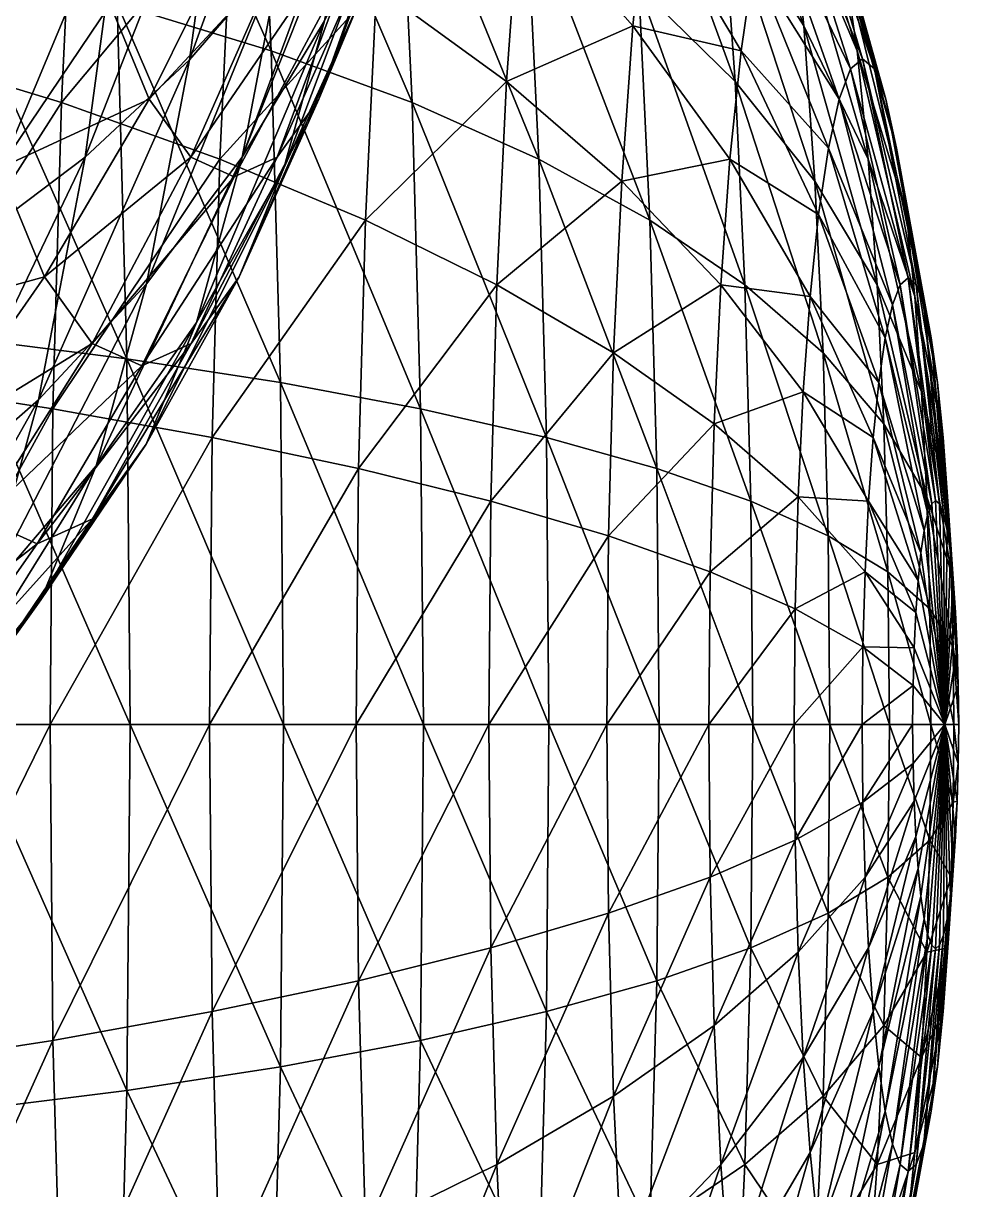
# Model space of a CAD drawing. Header units: metres. Extents: x -1.83 to 1.83, y -2.28 to 6.34.
# Drawn here: x 0.7489 to 0.967, y 0.6839 to 0.956 of the extents above; entities that cross this region are included whole.
import ezdxf

# ---------------------------------------------------------------- set-up
doc = ezdxf.new("R2010")
doc.units = ezdxf.units.M

msp = doc.modelspace()

# ---------------------------------------------------------------- linework, layer by layer
at = {"layer": 'Sphere 5'}
for points in [[(0.8165, 1.0274, 0.43911), (0.78768, 0.94752, 0.41845), (0.80907, 0.97233, 0.44797)], [(0.8165, 1.0274, 0.43911), (0.79586, 1.0081, 0.4087), (0.78768, 0.94752, 0.41845)], [(0.79586, 1.0081, 0.4087), (0.76334, 0.92479, 0.38742), (0.78768, 0.94752, 0.41845)], [(0.79586, 1.0081, 0.4087), (0.7722, 0.99042, 0.37686), (0.76334, 0.92479, 0.38742)], [(0.82734, 0.99902, 0.47576), (0.7999, 0.92479, 0.4589), (0.81916, 0.9566, 0.48551)], [(0.82734, 0.99902, 0.47576), (0.80907, 0.97233, 0.44797), (0.7999, 0.92479, 0.4589)], [(0.84101, 1.00063, 0.54083), (0.81783, 0.93832, 0.53085), (0.83329, 0.98195, 0.55003)], [(0.84101, 1.00063, 0.54083), (0.82697, 0.96042, 0.51996), (0.81783, 0.93832, 0.53085)], [(0.7722, 0.99042, 0.37686), (0.73623, 0.90431, 0.35511), (0.76334, 0.92479, 0.38742)], [(0.7722, 0.99042, 0.37686), (0.74571, 0.97449, 0.34382), (0.73623, 0.90431, 0.35511)], [(0.83523, 0.99042, 0.51011), (0.80969, 0.92219, 0.49681), (0.82697, 0.96042, 0.51996)], [(0.83523, 0.99042, 0.51011), (0.81916, 0.9566, 0.48551), (0.80969, 0.92219, 0.49681)], [(0.79984, 0.98195, 0.5899), (0.77826, 0.93832, 0.57801), (0.76912, 0.96042, 0.5889)], [(0.80807, 0.97051, 0.58008), (0.77826, 0.93832, 0.57801), (0.79984, 0.98195, 0.5899)], [(0.83329, 0.98195, 0.55003), (0.80809, 0.92479, 0.54246), (0.82505, 0.97051, 0.55985)], [(0.83329, 0.98195, 0.55003), (0.81783, 0.93832, 0.53085), (0.80809, 0.92479, 0.54246)], [(0.80907, 0.97233, 0.44797), (0.77759, 0.89523, 0.43047), (0.7999, 0.92479, 0.4589)], [(0.80907, 0.97233, 0.44797), (0.78768, 0.94752, 0.41845), (0.77759, 0.89523, 0.43047)], [(0.80807, 0.97051, 0.58008), (0.788, 0.92479, 0.5664), (0.77826, 0.93832, 0.57801)], [(0.81656, 0.96666, 0.56996), (0.788, 0.92479, 0.5664), (0.80807, 0.97051, 0.58008)], [(0.82505, 0.97051, 0.55985), (0.79805, 0.92023, 0.55443), (0.81656, 0.96666, 0.56996)], [(0.82505, 0.97051, 0.55985), (0.80809, 0.92479, 0.54246), (0.79805, 0.92023, 0.55443)], [(0.81656, 0.96666, 0.56996), (0.79805, 0.92023, 0.55443), (0.788, 0.92479, 0.5664)], [(0.76912, 0.96042, 0.5889), (0.74332, 0.92219, 0.5759), (0.73385, 0.9566, 0.58719)], [(0.77826, 0.93832, 0.57801), (0.74332, 0.92219, 0.5759), (0.76912, 0.96042, 0.5889)], [(0.82697, 0.96042, 0.51996), (0.7992, 0.89684, 0.5093), (0.81783, 0.93832, 0.53085)], [(0.82697, 0.96042, 0.51996), (0.80969, 0.92219, 0.49681), (0.7992, 0.89684, 0.5093)], [(0.81916, 0.9566, 0.48551), (0.78928, 0.88623, 0.47155), (0.80969, 0.92219, 0.49681)], [(0.81916, 0.9566, 0.48551), (0.7999, 0.92479, 0.4589), (0.78928, 0.88623, 0.47155)], [(0.78768, 0.94752, 0.41845), (0.75241, 0.86814, 0.40044), (0.77759, 0.89523, 0.43047)], [(0.78768, 0.94752, 0.41845), (0.76334, 0.92479, 0.38742), (0.75241, 0.86814, 0.40044)], [(0.77826, 0.93832, 0.57801), (0.75381, 0.89684, 0.5634), (0.74332, 0.92219, 0.5759)], [(0.788, 0.92479, 0.5664), (0.75381, 0.89684, 0.5634), (0.77826, 0.93832, 0.57801)], [(0.81783, 0.93832, 0.53085), (0.78803, 0.88131, 0.52262), (0.80809, 0.92479, 0.54246)], [(0.81783, 0.93832, 0.53085), (0.7992, 0.89684, 0.5093), (0.78803, 0.88131, 0.52262)], [(0.76334, 0.92479, 0.38742), (0.72455, 0.84373, 0.36904), (0.75241, 0.86814, 0.40044)], [(0.76334, 0.92479, 0.38742), (0.73623, 0.90431, 0.35511), (0.72455, 0.84373, 0.36904)], [(0.788, 0.92479, 0.5664), (0.76498, 0.88131, 0.55008), (0.75381, 0.89684, 0.5634)], [(0.79805, 0.92023, 0.55443), (0.76498, 0.88131, 0.55008), (0.788, 0.92479, 0.5664)], [(0.7999, 0.92479, 0.4589), (0.76591, 0.85281, 0.44439), (0.78928, 0.88623, 0.47155)], [(0.7999, 0.92479, 0.4589), (0.77759, 0.89523, 0.43047), (0.76591, 0.85281, 0.44439)], [(0.80809, 0.92479, 0.54246), (0.7765, 0.87609, 0.53635), (0.79805, 0.92023, 0.55443)], [(0.80809, 0.92479, 0.54246), (0.78803, 0.88131, 0.52262), (0.7765, 0.87609, 0.53635)], [(0.75381, 0.89684, 0.5634), (0.71491, 0.88623, 0.56019), (0.74332, 0.92219, 0.5759)], [(0.79805, 0.92023, 0.55443), (0.7765, 0.87609, 0.53635), (0.76498, 0.88131, 0.55008)], [(0.80969, 0.92219, 0.49681), (0.77753, 0.85782, 0.48555), (0.7992, 0.89684, 0.5093)], [(0.80969, 0.92219, 0.49681), (0.78928, 0.88623, 0.47155), (0.77753, 0.85782, 0.48555)], [(0.75381, 0.89684, 0.5634), (0.72666, 0.85782, 0.54618), (0.71491, 0.88623, 0.56019)], [(0.76498, 0.88131, 0.55008), (0.72666, 0.85782, 0.54618), (0.75381, 0.89684, 0.5634)], [(0.77759, 0.89523, 0.43047), (0.73976, 0.82218, 0.41552), (0.76591, 0.85281, 0.44439)], [(0.77759, 0.89523, 0.43047), (0.75241, 0.86814, 0.40044), (0.73976, 0.82218, 0.41552)], [(0.7992, 0.89684, 0.5093), (0.76501, 0.84042, 0.50048), (0.78803, 0.88131, 0.52262)], [(0.7992, 0.89684, 0.5093), (0.77753, 0.85782, 0.48555), (0.76501, 0.84042, 0.50048)], [(0.78928, 0.88623, 0.47155), (0.75299, 0.82155, 0.45979), (0.77753, 0.85782, 0.48555)], [(0.78928, 0.88623, 0.47155), (0.76591, 0.85281, 0.44439), (0.75299, 0.82155, 0.45979)], [(0.76498, 0.88131, 0.55008), (0.73918, 0.84042, 0.53126), (0.72666, 0.85782, 0.54618)], [(0.7765, 0.87609, 0.53635), (0.73918, 0.84042, 0.53126), (0.76498, 0.88131, 0.55008)], [(0.78803, 0.88131, 0.52262), (0.75209, 0.83456, 0.51587), (0.7765, 0.87609, 0.53635)], [(0.78803, 0.88131, 0.52262), (0.76501, 0.84042, 0.50048), (0.75209, 0.83456, 0.51587)], [(0.7765, 0.87609, 0.53635), (0.75209, 0.83456, 0.51587), (0.73918, 0.84042, 0.53126)], [(0.75241, 0.86814, 0.40044), (0.71102, 0.79459, 0.38516), (0.73976, 0.82218, 0.41552)], [(0.75241, 0.86814, 0.40044), (0.72455, 0.84373, 0.36904), (0.71102, 0.79459, 0.38516)], [(0.77753, 0.85782, 0.48555), (0.73921, 0.80241, 0.47621), (0.76501, 0.84042, 0.50048)], [(0.77753, 0.85782, 0.48555), (0.75299, 0.82155, 0.45979), (0.73921, 0.80241, 0.47621)], [(0.76591, 0.85281, 0.44439), (0.72576, 0.78832, 0.4322), (0.75299, 0.82155, 0.45979)], [(0.76591, 0.85281, 0.44439), (0.73976, 0.82218, 0.41552), (0.72576, 0.78832, 0.4322)], [(0.75209, 0.83456, 0.51587), (0.7108, 0.80241, 0.51007), (0.73918, 0.84042, 0.53126)], [(0.76501, 0.84042, 0.50048), (0.725, 0.79597, 0.49314), (0.75209, 0.83456, 0.51587)], [(0.76501, 0.84042, 0.50048), (0.73921, 0.80241, 0.47621), (0.725, 0.79597, 0.49314)], [(0.75209, 0.83456, 0.51587), (0.725, 0.79597, 0.49314), (0.7108, 0.80241, 0.51007)], [(0.75299, 0.82155, 0.45979), (0.71083, 0.76759, 0.44999), (0.73921, 0.80241, 0.47621)], [(0.75299, 0.82155, 0.45979), (0.72576, 0.78832, 0.4322), (0.71083, 0.76759, 0.44999)]]:
    msp.add_3dface(points, dxfattribs=at)
at = {"layer": 'Sphere 6'}
for points in [[(0.80673, 0.94963, 0.19028), (0.76706, 1.03817, 0.20271), (0.80326, 1.02224, 0.18073)], [(0.80673, 0.94963, 0.19028), (0.77078, 0.96053, 0.21292), (0.76706, 1.03817, 0.20271)], [(0.76098, 1.00456, -0.04826), (0.72157, 1.02224, -0.04369), (0.7181, 0.94963, -0.05324)], [(0.83958, 0.93753, 0.16771), (0.80326, 1.02224, 0.18073), (0.83638, 1.00456, 0.1589)], [(0.83958, 0.93753, 0.16771), (0.80673, 0.94963, 0.19028), (0.80326, 1.02224, 0.18073)], [(0.93092, 0.95542, 0.0692), (0.90806, 1.02224, 0.07707), (0.92771, 0.98667, 0.06039)], [(0.93092, 0.95542, 0.0692), (0.91186, 0.98526, 0.08749), (0.90806, 1.02224, 0.07707)], [(0.91494, 0.94243, 0.09595), (0.8889, 1.01364, 0.10665), (0.91186, 0.98526, 0.08749)], [(0.91494, 0.94243, 0.09595), (0.89243, 0.9645, 0.11635), (0.8889, 1.01364, 0.10665)], [(0.94335, 0.94963, 0.04478), (0.924, 1.01203, 0.05018), (0.94034, 0.97015, 0.03652)], [(0.94335, 0.94963, 0.04478), (0.92771, 0.98667, 0.06039), (0.924, 1.01203, 0.05018)], [(0.76098, 1.00456, -0.04826), (0.7181, 0.94963, -0.05324), (0.75777, 0.93753, -0.05707)], [(0.79764, 0.98526, -0.05093), (0.76098, 1.00456, -0.04826), (0.75777, 0.93753, -0.05707)], [(0.86909, 0.92433, 0.14539), (0.83638, 1.00456, 0.1589), (0.86618, 0.98526, 0.13738)], [(0.86909, 0.92433, 0.14539), (0.83958, 0.93753, 0.16771), (0.83638, 1.00456, 0.1589)], [(0.9446, 0.94772, 0.00221), (0.92981, 0.99764, 0.00759), (0.92616, 0.99452, -0.00246)], [(0.94737, 0.94536, 0.00981), (0.92981, 0.99764, 0.00759), (0.9446, 0.94772, 0.00221)], [(0.94737, 0.94536, 0.00981), (0.93347, 0.99452, 0.01764), (0.92981, 0.99764, 0.00759)], [(0.94184, 0.94536, -0.00539), (0.92616, 0.99452, -0.00246), (0.92261, 0.98526, -0.0122)], [(0.9446, 0.94772, 0.00221), (0.92616, 0.99452, -0.00246), (0.94184, 0.94536, -0.00539)], [(0.95005, 0.93835, 0.01718), (0.93347, 0.99452, 0.01764), (0.94737, 0.94536, 0.00981)], [(0.95005, 0.93835, 0.01718), (0.93701, 0.98526, 0.02738), (0.93347, 0.99452, 0.01764)], [(0.79764, 0.98526, -0.05093), (0.75777, 0.93753, -0.05707), (0.79472, 0.92433, -0.05894)], [(0.83127, 0.9645, -0.05169), (0.79764, 0.98526, -0.05093), (0.79472, 0.92433, -0.05894)], [(0.8647, 0.98526, -0.04208), (0.83127, 0.9645, -0.05169), (0.86162, 0.94243, -0.05053)], [(0.89106, 0.95542, -0.04032), (0.8647, 0.98526, -0.04208), (0.86162, 0.94243, -0.05053)], [(0.89427, 0.98667, -0.03151), (0.8647, 0.98526, -0.04208), (0.89106, 0.95542, -0.04032)], [(0.89503, 0.91013, 0.12349), (0.86618, 0.98526, 0.13738), (0.89243, 0.9645, 0.11635)], [(0.89503, 0.91013, 0.12349), (0.86909, 0.92433, 0.14539), (0.86618, 0.98526, 0.13738)], [(0.91628, 0.94963, -0.0296), (0.89427, 0.98667, -0.03151), (0.89106, 0.95542, -0.04032)], [(0.91929, 0.97015, -0.02134), (0.89427, 0.98667, -0.03151), (0.91628, 0.94963, -0.0296)], [(0.93352, 0.91921, 0.07635), (0.91186, 0.98526, 0.08749), (0.93092, 0.95542, 0.0692)], [(0.93352, 0.91921, 0.07635), (0.91494, 0.94243, 0.09595), (0.91186, 0.98526, 0.08749)], [(0.93915, 0.93835, -0.01277), (0.92261, 0.98526, -0.0122), (0.91929, 0.97015, -0.02134)], [(0.94184, 0.94536, -0.00539), (0.92261, 0.98526, -0.0122), (0.93915, 0.93835, -0.01277)], [(0.94594, 0.92433, 0.05191), (0.92771, 0.98667, 0.06039), (0.94335, 0.94963, 0.04478)], [(0.94594, 0.92433, 0.05191), (0.93092, 0.95542, 0.0692), (0.92771, 0.98667, 0.06039)], [(0.95257, 0.92691, 0.0241), (0.93701, 0.98526, 0.02738), (0.95005, 0.93835, 0.01718)], [(0.95257, 0.92691, 0.0241), (0.94034, 0.97015, 0.03652), (0.93701, 0.98526, 0.02738)], [(0.77305, 0.87777, 0.21917), (0.73201, 0.97015, 0.23547), (0.77078, 0.96053, 0.21292)], [(0.77305, 0.87777, 0.21917), (0.73441, 0.88266, 0.24208), (0.73201, 0.97015, 0.23547)], [(0.93664, 0.92691, -0.01968), (0.91929, 0.97015, -0.02134), (0.91628, 0.94963, -0.0296)], [(0.93915, 0.93835, -0.01277), (0.91929, 0.97015, -0.02134), (0.93664, 0.92691, -0.01968)], [(0.95485, 0.91139, 0.03035), (0.94034, 0.97015, 0.03652), (0.95257, 0.92691, 0.0241)], [(0.95485, 0.91139, 0.03035), (0.94335, 0.94963, 0.04478), (0.94034, 0.97015, 0.03652)], [(0.83127, 0.9645, -0.05169), (0.79472, 0.92433, -0.05894), (0.82867, 0.91013, -0.05884)], [(0.86162, 0.94243, -0.05053), (0.83127, 0.9645, -0.05169), (0.82867, 0.91013, -0.05884)], [(0.9172, 0.89503, 0.10218), (0.89243, 0.9645, 0.11635), (0.91494, 0.94243, 0.09595)], [(0.9172, 0.89503, 0.10218), (0.89503, 0.91013, 0.12349), (0.89243, 0.9645, 0.11635)], [(0.80886, 0.87224, 0.19612), (0.77078, 0.96053, 0.21292), (0.80673, 0.94963, 0.19028)], [(0.80886, 0.87224, 0.19612), (0.77305, 0.87777, 0.21917), (0.77078, 0.96053, 0.21292)], [(0.89106, 0.95542, -0.04032), (0.86162, 0.94243, -0.05053), (0.88846, 0.91921, -0.04747)], [(0.91368, 0.92433, -0.03673), (0.89106, 0.95542, -0.04032), (0.88846, 0.91921, -0.04747)], [(0.91628, 0.94963, -0.0296), (0.89106, 0.95542, -0.04032), (0.91368, 0.92433, -0.03673)], [(0.94805, 0.89503, 0.05769), (0.93092, 0.95542, 0.0692), (0.94594, 0.92433, 0.05191)], [(0.94805, 0.89503, 0.05769), (0.93352, 0.91921, 0.07635), (0.93092, 0.95542, 0.0692)], [(0.75777, 0.93753, -0.05707), (0.7181, 0.94963, -0.05324), (0.71597, 0.87224, -0.05909)], [(0.84155, 0.8661, 0.17311), (0.80673, 0.94963, 0.19028), (0.83958, 0.93753, 0.16771)], [(0.84155, 0.8661, 0.17311), (0.80886, 0.87224, 0.19612), (0.80673, 0.94963, 0.19028)], [(0.93436, 0.91139, -0.02593), (0.91628, 0.94963, -0.0296), (0.91368, 0.92433, -0.03673)], [(0.93664, 0.92691, -0.01968), (0.91628, 0.94963, -0.0296), (0.93436, 0.91139, -0.02593)], [(0.95681, 0.89225, 0.03574), (0.94335, 0.94963, 0.04478), (0.95485, 0.91139, 0.03035)], [(0.95681, 0.89225, 0.03574), (0.94594, 0.92433, 0.05191), (0.94335, 0.94963, 0.04478)], [(0.95525, 0.89662, -0.00167), (0.9446, 0.94772, 0.00221), (0.94184, 0.94536, -0.00539)], [(0.95711, 0.89503, 0.00343), (0.9446, 0.94772, 0.00221), (0.95525, 0.89662, -0.00167)], [(0.95711, 0.89503, 0.00343), (0.94737, 0.94536, 0.00981), (0.9446, 0.94772, 0.00221)], [(0.95339, 0.89503, -0.00677), (0.94184, 0.94536, -0.00539), (0.93915, 0.93835, -0.01277)], [(0.95525, 0.89662, -0.00167), (0.94184, 0.94536, -0.00539), (0.95339, 0.89503, -0.00677)], [(0.95891, 0.89033, 0.00838), (0.94737, 0.94536, 0.00981), (0.95711, 0.89503, 0.00343)], [(0.95891, 0.89033, 0.00838), (0.95005, 0.93835, 0.01718), (0.94737, 0.94536, 0.00981)], [(0.86162, 0.94243, -0.05053), (0.82867, 0.91013, -0.05884), (0.85935, 0.89503, -0.05676)], [(0.88846, 0.91921, -0.04747), (0.86162, 0.94243, -0.05053), (0.85935, 0.89503, -0.05676)], [(0.93544, 0.87915, 0.08161), (0.91494, 0.94243, 0.09595), (0.93352, 0.91921, 0.07635)], [(0.93544, 0.87915, 0.08161), (0.9172, 0.89503, 0.10218), (0.91494, 0.94243, 0.09595)], [(0.75777, 0.93753, -0.05707), (0.71597, 0.87224, -0.05909), (0.75581, 0.8661, -0.06247)], [(0.79472, 0.92433, -0.05894), (0.75777, 0.93753, -0.05707), (0.75581, 0.8661, -0.06247)], [(0.87088, 0.8594, 0.1503), (0.83958, 0.93753, 0.16771), (0.86909, 0.92433, 0.14539)], [(0.87088, 0.8594, 0.1503), (0.84155, 0.8661, 0.17311), (0.83958, 0.93753, 0.16771)], [(0.95159, 0.89033, -0.01171), (0.93915, 0.93835, -0.01277), (0.93664, 0.92691, -0.01968)], [(0.95339, 0.89503, -0.00677), (0.93915, 0.93835, -0.01277), (0.95159, 0.89033, -0.01171)], [(0.96059, 0.88266, 0.01302), (0.95005, 0.93835, 0.01718), (0.95891, 0.89033, 0.00838)], [(0.96059, 0.88266, 0.01302), (0.95257, 0.92691, 0.0241), (0.95005, 0.93835, 0.01718)], [(0.9499, 0.88266, -0.01635), (0.93664, 0.92691, -0.01968), (0.93436, 0.91139, -0.02593)], [(0.95159, 0.89033, -0.01171), (0.93664, 0.92691, -0.01968), (0.9499, 0.88266, -0.01635)], [(0.96212, 0.87224, 0.01721), (0.95257, 0.92691, 0.0241), (0.96059, 0.88266, 0.01302)], [(0.96212, 0.87224, 0.01721), (0.95485, 0.91139, 0.03035), (0.95257, 0.92691, 0.0241)], [(0.79472, 0.92433, -0.05894), (0.75581, 0.8661, -0.06247), (0.79294, 0.8594, -0.06385)], [(0.82867, 0.91013, -0.05884), (0.79472, 0.92433, -0.05894), (0.79294, 0.8594, -0.06385)], [(0.89663, 0.85219, 0.12787), (0.86909, 0.92433, 0.14539), (0.89503, 0.91013, 0.12349)], [(0.89663, 0.85219, 0.12787), (0.87088, 0.8594, 0.1503), (0.86909, 0.92433, 0.14539)], [(0.91368, 0.92433, -0.03673), (0.88846, 0.91921, -0.04747), (0.91158, 0.89503, -0.04251)], [(0.9324, 0.89225, -0.03133), (0.91368, 0.92433, -0.03673), (0.91158, 0.89503, -0.04251)], [(0.93436, 0.91139, -0.02593), (0.91368, 0.92433, -0.03673), (0.9324, 0.89225, -0.03133)], [(0.9584, 0.87007, 0.04012), (0.94594, 0.92433, 0.05191), (0.95681, 0.89225, 0.03574)], [(0.9584, 0.87007, 0.04012), (0.94805, 0.89503, 0.05769), (0.94594, 0.92433, 0.05191)], [(0.88846, 0.91921, -0.04747), (0.85935, 0.89503, -0.05676), (0.88654, 0.87915, -0.05273)], [(0.91158, 0.89503, -0.04251), (0.88846, 0.91921, -0.04747), (0.88654, 0.87915, -0.05273)], [(0.9496, 0.86261, 0.06195), (0.93352, 0.91921, 0.07635), (0.94805, 0.89503, 0.05769)], [(0.9496, 0.86261, 0.06195), (0.93544, 0.87915, 0.08161), (0.93352, 0.91921, 0.07635)], [(0.82867, 0.91013, -0.05884), (0.79294, 0.8594, -0.06385), (0.82708, 0.85219, -0.06322)], [(0.85935, 0.89503, -0.05676), (0.82867, 0.91013, -0.05884), (0.82708, 0.85219, -0.06322)], [(0.91859, 0.84452, 0.106), (0.89503, 0.91013, 0.12349), (0.9172, 0.89503, 0.10218)], [(0.91859, 0.84452, 0.106), (0.89663, 0.85219, 0.12787), (0.89503, 0.91013, 0.12349)], [(0.94838, 0.87224, -0.02055), (0.93436, 0.91139, -0.02593), (0.9324, 0.89225, -0.03133)], [(0.9499, 0.88266, -0.01635), (0.93436, 0.91139, -0.02593), (0.94838, 0.87224, -0.02055)], [(0.96344, 0.8594, 0.02083), (0.95485, 0.91139, 0.03035), (0.96212, 0.87224, 0.01721)], [(0.96344, 0.8594, 0.02083), (0.95681, 0.89225, 0.03574), (0.95485, 0.91139, 0.03035)], [(0.96167, 0.84472, -0.004), (0.95525, 0.89662, -0.00167), (0.95339, 0.89503, -0.00677)], [(0.9626, 0.84393, -0.00144), (0.95525, 0.89662, -0.00167), (0.96167, 0.84472, -0.004)], [(0.9626, 0.84393, -0.00144), (0.95711, 0.89503, 0.00343), (0.95525, 0.89662, -0.00167)], [(0.85935, 0.89503, -0.05676), (0.82708, 0.85219, -0.06322), (0.85796, 0.84452, -0.06058)], [(0.88654, 0.87915, -0.05273), (0.85935, 0.89503, -0.05676), (0.85796, 0.84452, -0.06058)], [(0.91158, 0.89503, -0.04251), (0.88654, 0.87915, -0.05273), (0.91003, 0.86261, -0.04677)], [(0.9308, 0.87007, -0.03571), (0.91158, 0.89503, -0.04251), (0.91003, 0.86261, -0.04677)], [(0.9324, 0.89225, -0.03133), (0.91158, 0.89503, -0.04251), (0.9308, 0.87007, -0.03571)], [(0.93661, 0.83646, 0.08484), (0.9172, 0.89503, 0.10218), (0.93544, 0.87915, 0.08161)], [(0.93661, 0.83646, 0.08484), (0.91859, 0.84452, 0.106), (0.9172, 0.89503, 0.10218)], [(0.95958, 0.84554, 0.04334), (0.94805, 0.89503, 0.05769), (0.9584, 0.87007, 0.04012)], [(0.95958, 0.84554, 0.04334), (0.9496, 0.86261, 0.06195), (0.94805, 0.89503, 0.05769)], [(0.96074, 0.84393, -0.00656), (0.95339, 0.89503, -0.00677), (0.95159, 0.89033, -0.01171)], [(0.96167, 0.84472, -0.004), (0.95339, 0.89503, -0.00677), (0.96074, 0.84393, -0.00656)], [(0.96351, 0.84157, 0.00104), (0.95711, 0.89503, 0.00343), (0.9626, 0.84393, -0.00144)], [(0.96351, 0.84157, 0.00104), (0.95891, 0.89033, 0.00838), (0.95711, 0.89503, 0.00343)], [(0.94706, 0.8594, -0.02417), (0.9324, 0.89225, -0.03133), (0.9308, 0.87007, -0.03571)], [(0.94838, 0.87224, -0.02055), (0.9324, 0.89225, -0.03133), (0.94706, 0.8594, -0.02417)], [(0.95983, 0.84157, -0.00905), (0.95159, 0.89033, -0.01171), (0.9499, 0.88266, -0.01635)], [(0.96074, 0.84393, -0.00656), (0.95159, 0.89033, -0.01171), (0.95983, 0.84157, -0.00905)], [(0.96451, 0.84452, 0.02377), (0.95681, 0.89225, 0.03574), (0.96344, 0.8594, 0.02083)], [(0.96451, 0.84452, 0.02377), (0.9584, 0.87007, 0.04012), (0.95681, 0.89225, 0.03574)], [(0.96435, 0.83771, 0.00337), (0.95891, 0.89033, 0.00838), (0.96351, 0.84157, 0.00104)], [(0.96435, 0.83771, 0.00337), (0.96059, 0.88266, 0.01302), (0.95891, 0.89033, 0.00838)], [(0.77382, 0.79243, 0.22128), (0.73441, 0.88266, 0.24208), (0.77305, 0.87777, 0.21917)], [(0.77382, 0.79243, 0.22128), (0.73522, 0.79243, 0.2443), (0.73441, 0.88266, 0.24208)], [(0.95899, 0.83771, -0.01138), (0.9499, 0.88266, -0.01635), (0.94838, 0.87224, -0.02055)], [(0.95983, 0.84157, -0.00905), (0.9499, 0.88266, -0.01635), (0.95899, 0.83771, -0.01138)], [(0.96512, 0.83249, 0.00547), (0.96059, 0.88266, 0.01302), (0.96435, 0.83771, 0.00337)], [(0.96512, 0.83249, 0.00547), (0.96212, 0.87224, 0.01721), (0.96059, 0.88266, 0.01302)], [(0.88654, 0.87915, -0.05273), (0.85796, 0.84452, -0.06058), (0.88537, 0.83646, -0.05596)], [(0.91003, 0.86261, -0.04677), (0.88654, 0.87915, -0.05273), (0.88537, 0.83646, -0.05596)], [(0.95055, 0.82806, 0.06456), (0.93544, 0.87915, 0.08161), (0.9496, 0.86261, 0.06195)], [(0.95055, 0.82806, 0.06456), (0.93661, 0.83646, 0.08484), (0.93544, 0.87915, 0.08161)], [(0.80957, 0.79243, 0.19809), (0.77305, 0.87777, 0.21917), (0.80886, 0.87224, 0.19612)], [(0.80957, 0.79243, 0.19809), (0.77382, 0.79243, 0.22128), (0.77305, 0.87777, 0.21917)], [(0.75581, 0.8661, -0.06247), (0.71597, 0.87224, -0.05909), (0.71525, 0.79243, -0.06105)], [(0.84221, 0.79243, 0.17492), (0.80886, 0.87224, 0.19612), (0.84155, 0.8661, 0.17311)], [(0.84221, 0.79243, 0.17492), (0.80957, 0.79243, 0.19809), (0.80886, 0.87224, 0.19612)], [(0.95822, 0.83249, -0.01348), (0.94838, 0.87224, -0.02055), (0.94706, 0.8594, -0.02417)], [(0.95899, 0.83771, -0.01138), (0.94838, 0.87224, -0.02055), (0.95822, 0.83249, -0.01348)], [(0.96578, 0.82604, 0.00729), (0.96212, 0.87224, 0.01721), (0.96512, 0.83249, 0.00547)], [(0.96578, 0.82604, 0.00729), (0.96344, 0.8594, 0.02083), (0.96212, 0.87224, 0.01721)], [(0.9308, 0.87007, -0.03571), (0.91003, 0.86261, -0.04677), (0.92963, 0.84554, -0.03893)], [(0.94599, 0.84452, -0.0271), (0.9308, 0.87007, -0.03571), (0.92963, 0.84554, -0.03893)], [(0.94706, 0.8594, -0.02417), (0.9308, 0.87007, -0.03571), (0.94599, 0.84452, -0.0271)], [(0.9653, 0.82806, 0.02593), (0.9584, 0.87007, 0.04012), (0.96451, 0.84452, 0.02377)], [(0.9653, 0.82806, 0.02593), (0.95958, 0.84554, 0.04334), (0.9584, 0.87007, 0.04012)], [(0.75581, 0.8661, -0.06247), (0.71525, 0.79243, -0.06105), (0.75515, 0.79243, -0.06428)], [(0.79294, 0.8594, -0.06385), (0.75581, 0.8661, -0.06247), (0.75515, 0.79243, -0.06428)], [(0.87148, 0.79243, 0.15195), (0.84155, 0.8661, 0.17311), (0.87088, 0.8594, 0.1503)], [(0.87148, 0.79243, 0.15195), (0.84221, 0.79243, 0.17492), (0.84155, 0.8661, 0.17311)], [(0.91003, 0.86261, -0.04677), (0.88537, 0.83646, -0.05596), (0.90908, 0.82806, -0.04938)], [(0.92963, 0.84554, -0.03893), (0.91003, 0.86261, -0.04677), (0.90908, 0.82806, -0.04938)], [(0.9603, 0.81939, 0.04532), (0.9496, 0.86261, 0.06195), (0.95958, 0.84554, 0.04334)], [(0.9603, 0.81939, 0.04532), (0.95055, 0.82806, 0.06456), (0.9496, 0.86261, 0.06195)], [(0.79294, 0.8594, -0.06385), (0.75515, 0.79243, -0.06428), (0.79234, 0.79243, -0.0655)], [(0.82708, 0.85219, -0.06322), (0.79294, 0.8594, -0.06385), (0.79234, 0.79243, -0.0655)], [(0.89716, 0.79243, 0.12934), (0.87088, 0.8594, 0.1503), (0.89663, 0.85219, 0.12787)], [(0.89716, 0.79243, 0.12934), (0.87148, 0.79243, 0.15195), (0.87088, 0.8594, 0.1503)], [(0.95756, 0.82604, -0.0153), (0.94706, 0.8594, -0.02417), (0.94599, 0.84452, -0.0271)], [(0.95822, 0.83249, -0.01348), (0.94706, 0.8594, -0.02417), (0.95756, 0.82604, -0.0153)], [(0.96632, 0.81857, 0.00876), (0.96344, 0.8594, 0.02083), (0.96578, 0.82604, 0.00729)], [(0.96632, 0.81857, 0.00876), (0.96451, 0.84452, 0.02377), (0.96344, 0.8594, 0.02083)], [(0.82708, 0.85219, -0.06322), (0.79234, 0.79243, -0.0655), (0.82654, 0.79243, -0.06469)], [(0.85796, 0.84452, -0.06058), (0.82708, 0.85219, -0.06322), (0.82654, 0.79243, -0.06469)], [(0.91906, 0.79243, 0.10728), (0.89663, 0.85219, 0.12787), (0.91859, 0.84452, 0.106)], [(0.91906, 0.79243, 0.10728), (0.89716, 0.79243, 0.12934), (0.89663, 0.85219, 0.12787)], [(0.85796, 0.84452, -0.06058), (0.82654, 0.79243, -0.06469), (0.8575, 0.79243, -0.06186)], [(0.88537, 0.83646, -0.05596), (0.85796, 0.84452, -0.06058), (0.8575, 0.79243, -0.06186)], [(0.92963, 0.84554, -0.03893), (0.90908, 0.82806, -0.04938), (0.92891, 0.81939, -0.04091)], [(0.93701, 0.79243, 0.08592), (0.91859, 0.84452, 0.106), (0.93661, 0.83646, 0.08484)], [(0.93701, 0.79243, 0.08592), (0.91906, 0.79243, 0.10728), (0.91859, 0.84452, 0.106)], [(0.9452, 0.82806, -0.02927), (0.92963, 0.84554, -0.03893), (0.92891, 0.81939, -0.04091)], [(0.94599, 0.84452, -0.0271), (0.92963, 0.84554, -0.03893), (0.9452, 0.82806, -0.02927)], [(0.95702, 0.81857, -0.01677), (0.94599, 0.84452, -0.0271), (0.9452, 0.82806, -0.02927)], [(0.95756, 0.82604, -0.0153), (0.94599, 0.84452, -0.0271), (0.95702, 0.81857, -0.01677)], [(0.96578, 0.81052, 0.02726), (0.95958, 0.84554, 0.04334), (0.9653, 0.82806, 0.02593)], [(0.96578, 0.81052, 0.02726), (0.9603, 0.81939, 0.04532), (0.95958, 0.84554, 0.04334)], [(0.96382, 0.79243, -0.00479), (0.96074, 0.84393, -0.00656), (0.95983, 0.84157, -0.00905)], [(0.96382, 0.79243, -0.00479), (0.96167, 0.84472, -0.004), (0.96074, 0.84393, -0.00656)], [(0.96382, 0.79243, -0.00479), (0.96074, 0.84393, -0.00656), (0.96382, 0.79243, -0.00479)], [(0.96382, 0.79243, -0.00479), (0.96167, 0.84472, -0.004), (0.96382, 0.79243, -0.00479)], [(0.96382, 0.79243, -0.00479), (0.9626, 0.84393, -0.00144), (0.96167, 0.84472, -0.004)], [(0.96382, 0.79243, -0.00479), (0.9626, 0.84393, -0.00144), (0.96382, 0.79243, -0.00479)], [(0.96382, 0.79243, -0.00479), (0.96351, 0.84157, 0.00104), (0.9626, 0.84393, -0.00144)], [(0.96671, 0.81031, 0.00985), (0.96451, 0.84452, 0.02377), (0.96632, 0.81857, 0.00876)], [(0.96671, 0.81031, 0.00985), (0.9653, 0.82806, 0.02593), (0.96451, 0.84452, 0.02377)], [(0.96382, 0.79243, -0.00479), (0.95983, 0.84157, -0.00905), (0.95899, 0.83771, -0.01138)], [(0.96382, 0.79243, -0.00479), (0.95983, 0.84157, -0.00905), (0.96382, 0.79243, -0.00479)], [(0.96382, 0.79243, -0.00479), (0.96351, 0.84157, 0.00104), (0.96382, 0.79243, -0.00479)], [(0.96382, 0.79243, -0.00479), (0.96435, 0.83771, 0.00337), (0.96351, 0.84157, 0.00104)], [(0.88537, 0.83646, -0.05596), (0.8575, 0.79243, -0.06186), (0.88497, 0.79243, -0.05704)], [(0.90908, 0.82806, -0.04938), (0.88537, 0.83646, -0.05596), (0.88497, 0.79243, -0.05704)], [(0.95087, 0.79243, 0.06544), (0.93661, 0.83646, 0.08484), (0.95055, 0.82806, 0.06456)], [(0.95087, 0.79243, 0.06544), (0.93701, 0.79243, 0.08592), (0.93661, 0.83646, 0.08484)], [(0.96382, 0.79243, -0.00479), (0.95899, 0.83771, -0.01138), (0.95822, 0.83249, -0.01348)], [(0.96382, 0.79243, -0.00479), (0.95899, 0.83771, -0.01138), (0.96382, 0.79243, -0.00479)], [(0.96382, 0.79243, -0.00479), (0.96435, 0.83771, 0.00337), (0.96382, 0.79243, -0.00479)], [(0.96382, 0.79243, -0.00479), (0.96512, 0.83249, 0.00547), (0.96435, 0.83771, 0.00337)], [(0.96382, 0.79243, -0.00479), (0.95822, 0.83249, -0.01348), (0.95756, 0.82604, -0.0153)], [(0.96382, 0.79243, -0.00479), (0.95822, 0.83249, -0.01348), (0.96382, 0.79243, -0.00479)], [(0.96382, 0.79243, -0.00479), (0.96512, 0.83249, 0.00547), (0.96382, 0.79243, -0.00479)], [(0.96382, 0.79243, -0.00479), (0.96578, 0.82604, 0.00729), (0.96512, 0.83249, 0.00547)], [(0.90908, 0.82806, -0.04938), (0.88497, 0.79243, -0.05704), (0.90876, 0.79243, -0.05026)], [(0.92891, 0.81939, -0.04091), (0.90908, 0.82806, -0.04938), (0.90876, 0.79243, -0.05026)], [(0.9452, 0.82806, -0.02927), (0.92891, 0.81939, -0.04091), (0.94472, 0.81052, -0.03059)], [(0.95663, 0.81031, -0.01786), (0.9452, 0.82806, -0.02927), (0.94472, 0.81052, -0.03059)], [(0.95702, 0.81857, -0.01677), (0.9452, 0.82806, -0.02927), (0.95663, 0.81031, -0.01786)], [(0.96054, 0.79243, 0.04598), (0.95055, 0.82806, 0.06456), (0.9603, 0.81939, 0.04532)], [(0.96054, 0.79243, 0.04598), (0.95087, 0.79243, 0.06544), (0.95055, 0.82806, 0.06456)], [(0.96695, 0.80151, 0.01051), (0.9653, 0.82806, 0.02593), (0.96671, 0.81031, 0.00985)], [(0.96695, 0.80151, 0.01051), (0.96578, 0.81052, 0.02726), (0.9653, 0.82806, 0.02593)], [(0.96382, 0.79243, -0.00479), (0.95756, 0.82604, -0.0153), (0.95702, 0.81857, -0.01677)], [(0.96382, 0.79243, -0.00479), (0.95756, 0.82604, -0.0153), (0.96382, 0.79243, -0.00479)], [(0.96382, 0.79243, -0.00479), (0.96578, 0.82604, 0.00729), (0.96382, 0.79243, -0.00479)], [(0.96382, 0.79243, -0.00479), (0.96632, 0.81857, 0.00876), (0.96578, 0.82604, 0.00729)], [(0.92891, 0.81939, -0.04091), (0.90876, 0.79243, -0.05026), (0.92867, 0.79243, -0.04157)], [(0.94472, 0.81052, -0.03059), (0.92891, 0.81939, -0.04091), (0.92867, 0.79243, -0.04157)], [(0.96594, 0.79243, 0.0277), (0.9603, 0.81939, 0.04532), (0.96578, 0.81052, 0.02726)], [(0.96594, 0.79243, 0.0277), (0.96054, 0.79243, 0.04598), (0.9603, 0.81939, 0.04532)], [(0.96382, 0.79243, -0.00479), (0.95702, 0.81857, -0.01677), (0.95663, 0.81031, -0.01786)], [(0.96382, 0.79243, -0.00479), (0.95702, 0.81857, -0.01677), (0.96382, 0.79243, -0.00479)], [(0.96382, 0.79243, -0.00479), (0.96632, 0.81857, 0.00876), (0.96382, 0.79243, -0.00479)], [(0.96382, 0.79243, -0.00479), (0.96671, 0.81031, 0.00985), (0.96632, 0.81857, 0.00876)], [(0.94472, 0.81052, -0.03059), (0.92867, 0.79243, -0.04157), (0.94456, 0.79243, -0.03104)], [(0.95639, 0.80151, -0.01852), (0.94472, 0.81052, -0.03059), (0.94456, 0.79243, -0.03104)], [(0.95663, 0.81031, -0.01786), (0.94472, 0.81052, -0.03059), (0.95639, 0.80151, -0.01852)], [(0.96382, 0.79243, -0.00479), (0.95663, 0.81031, -0.01786), (0.95639, 0.80151, -0.01852)], [(0.96382, 0.79243, -0.00479), (0.95663, 0.81031, -0.01786), (0.96382, 0.79243, -0.00479)], [(0.96382, 0.79243, -0.00479), (0.96671, 0.81031, 0.00985), (0.96382, 0.79243, -0.00479)], [(0.96382, 0.79243, -0.00479), (0.96695, 0.80151, 0.01051), (0.96671, 0.81031, 0.00985)], [(0.96704, 0.79243, 0.01074), (0.96578, 0.81052, 0.02726), (0.96695, 0.80151, 0.01051)], [(0.96704, 0.79243, 0.01074), (0.96594, 0.79243, 0.0277), (0.96578, 0.81052, 0.02726)], [(0.95639, 0.80151, -0.01852), (0.94456, 0.79243, -0.03104), (0.9563, 0.79243, -0.01875)], [(0.96382, 0.79243, -0.00479), (0.95639, 0.80151, -0.01852), (0.9563, 0.79243, -0.01875)], [(0.96382, 0.79243, -0.00479), (0.95639, 0.80151, -0.01852), (0.96382, 0.79243, -0.00479)], [(0.96382, 0.79243, -0.00479), (0.96695, 0.80151, 0.01051), (0.96382, 0.79243, -0.00479)], [(0.96382, 0.79243, -0.00479), (0.96704, 0.79243, 0.01074), (0.96695, 0.80151, 0.01051)], [(0.75515, 0.79243, -0.06428), (0.71525, 0.79243, -0.06105), (0.71597, 0.71261, -0.05909)], [(0.75515, 0.79243, -0.06428), (0.71597, 0.71261, -0.05909), (0.75581, 0.71875, -0.06247)], [(0.77305, 0.70708, 0.21917), (0.73441, 0.7022, 0.24208), (0.73522, 0.79243, 0.2443)], [(0.77305, 0.70708, 0.21917), (0.73522, 0.79243, 0.2443), (0.77382, 0.79243, 0.22128)], [(0.79234, 0.79243, -0.0655), (0.75515, 0.79243, -0.06428), (0.75581, 0.71875, -0.06247)], [(0.79234, 0.79243, -0.0655), (0.75581, 0.71875, -0.06247), (0.79294, 0.72546, -0.06385)], [(0.80886, 0.71261, 0.19612), (0.77305, 0.70708, 0.21917), (0.77382, 0.79243, 0.22128)], [(0.80886, 0.71261, 0.19612), (0.77382, 0.79243, 0.22128), (0.80957, 0.79243, 0.19809)], [(0.82654, 0.79243, -0.06469), (0.79234, 0.79243, -0.0655), (0.79294, 0.72546, -0.06385)], [(0.82654, 0.79243, -0.06469), (0.79294, 0.72546, -0.06385), (0.82708, 0.73267, -0.06322)], [(0.84155, 0.71875, 0.17311), (0.80886, 0.71261, 0.19612), (0.80957, 0.79243, 0.19809)], [(0.84155, 0.71875, 0.17311), (0.80957, 0.79243, 0.19809), (0.84221, 0.79243, 0.17492)], [(0.8575, 0.79243, -0.06186), (0.82654, 0.79243, -0.06469), (0.82708, 0.73267, -0.06322)], [(0.8575, 0.79243, -0.06186), (0.82708, 0.73267, -0.06322), (0.85796, 0.74033, -0.06058)], [(0.87088, 0.72546, 0.1503), (0.84155, 0.71875, 0.17311), (0.84221, 0.79243, 0.17492)], [(0.87088, 0.72546, 0.1503), (0.84221, 0.79243, 0.17492), (0.87148, 0.79243, 0.15195)], [(0.88497, 0.79243, -0.05704), (0.8575, 0.79243, -0.06186), (0.85796, 0.74033, -0.06058)], [(0.88497, 0.79243, -0.05704), (0.85796, 0.74033, -0.06058), (0.88537, 0.74839, -0.05596)], [(0.89663, 0.73267, 0.12787), (0.87088, 0.72546, 0.1503), (0.87148, 0.79243, 0.15195)], [(0.89663, 0.73267, 0.12787), (0.87148, 0.79243, 0.15195), (0.89716, 0.79243, 0.12934)], [(0.90876, 0.79243, -0.05026), (0.88497, 0.79243, -0.05704), (0.88537, 0.74839, -0.05596)], [(0.90876, 0.79243, -0.05026), (0.88537, 0.74839, -0.05596), (0.90908, 0.75679, -0.04938)], [(0.91859, 0.74033, 0.106), (0.89663, 0.73267, 0.12787), (0.89716, 0.79243, 0.12934)], [(0.91859, 0.74033, 0.106), (0.89716, 0.79243, 0.12934), (0.91906, 0.79243, 0.10728)], [(0.92867, 0.79243, -0.04157), (0.90876, 0.79243, -0.05026), (0.90908, 0.75679, -0.04938)], [(0.92867, 0.79243, -0.04157), (0.90908, 0.75679, -0.04938), (0.92891, 0.76546, -0.04091)], [(0.93661, 0.74839, 0.08484), (0.91859, 0.74033, 0.106), (0.91906, 0.79243, 0.10728)], [(0.93661, 0.74839, 0.08484), (0.91906, 0.79243, 0.10728), (0.93701, 0.79243, 0.08592)], [(0.94456, 0.79243, -0.03104), (0.92867, 0.79243, -0.04157), (0.92891, 0.76546, -0.04091)], [(0.94456, 0.79243, -0.03104), (0.92891, 0.76546, -0.04091), (0.94472, 0.77433, -0.03059)], [(0.95055, 0.75679, 0.06456), (0.93661, 0.74839, 0.08484), (0.93701, 0.79243, 0.08592)], [(0.95055, 0.75679, 0.06456), (0.93701, 0.79243, 0.08592), (0.95087, 0.79243, 0.06544)], [(0.9563, 0.79243, -0.01875), (0.94456, 0.79243, -0.03104), (0.94472, 0.77433, -0.03059)], [(0.9563, 0.79243, -0.01875), (0.94472, 0.77433, -0.03059), (0.95639, 0.78335, -0.01852)], [(0.9603, 0.76546, 0.04532), (0.95055, 0.75679, 0.06456), (0.95087, 0.79243, 0.06544)], [(0.9603, 0.76546, 0.04532), (0.95087, 0.79243, 0.06544), (0.96054, 0.79243, 0.04598)], [(0.96382, 0.79243, -0.00479), (0.9563, 0.79243, -0.01875), (0.95639, 0.78335, -0.01852)], [(0.96382, 0.79243, -0.00479), (0.9563, 0.79243, -0.01875), (0.96382, 0.79243, -0.00479)], [(0.96382, 0.79243, -0.00479), (0.95639, 0.78335, -0.01852), (0.95663, 0.77454, -0.01786)], [(0.96382, 0.79243, -0.00479), (0.95639, 0.78335, -0.01852), (0.96382, 0.79243, -0.00479)], [(0.96382, 0.79243, -0.00479), (0.95663, 0.77454, -0.01786), (0.95702, 0.76628, -0.01677)], [(0.96382, 0.79243, -0.00479), (0.95663, 0.77454, -0.01786), (0.96382, 0.79243, -0.00479)], [(0.96382, 0.79243, -0.00479), (0.95702, 0.76628, -0.01677), (0.95756, 0.75881, -0.0153)], [(0.96382, 0.79243, -0.00479), (0.95702, 0.76628, -0.01677), (0.96382, 0.79243, -0.00479)], [(0.96382, 0.79243, -0.00479), (0.95756, 0.75881, -0.0153), (0.95822, 0.75237, -0.01348)], [(0.96382, 0.79243, -0.00479), (0.95756, 0.75881, -0.0153), (0.96382, 0.79243, -0.00479)], [(0.96382, 0.79243, -0.00479), (0.95822, 0.75237, -0.01348), (0.95899, 0.74714, -0.01138)], [(0.96382, 0.79243, -0.00479), (0.95822, 0.75237, -0.01348), (0.96382, 0.79243, -0.00479)], [(0.96382, 0.79243, -0.00479), (0.95899, 0.74714, -0.01138), (0.95983, 0.74329, -0.00905)], [(0.96382, 0.79243, -0.00479), (0.95899, 0.74714, -0.01138), (0.96382, 0.79243, -0.00479)], [(0.96382, 0.79243, -0.00479), (0.95983, 0.74329, -0.00905), (0.96074, 0.74093, -0.00656)], [(0.96382, 0.79243, -0.00479), (0.95983, 0.74329, -0.00905), (0.96382, 0.79243, -0.00479)], [(0.96578, 0.77433, 0.02726), (0.9603, 0.76546, 0.04532), (0.96054, 0.79243, 0.04598)], [(0.96578, 0.77433, 0.02726), (0.96054, 0.79243, 0.04598), (0.96594, 0.79243, 0.0277)], [(0.96382, 0.79243, -0.00479), (0.96074, 0.74093, -0.00656), (0.96167, 0.74013, -0.004)], [(0.96382, 0.79243, -0.00479), (0.96074, 0.74093, -0.00656), (0.96382, 0.79243, -0.00479)], [(0.96382, 0.79243, -0.00479), (0.96167, 0.74013, -0.004), (0.9626, 0.74093, -0.00144)], [(0.96382, 0.79243, -0.00479), (0.96167, 0.74013, -0.004), (0.96382, 0.79243, -0.00479)], [(0.96382, 0.79243, -0.00479), (0.9626, 0.74093, -0.00144), (0.96351, 0.74329, 0.00104)], [(0.96382, 0.79243, -0.00479), (0.9626, 0.74093, -0.00144), (0.96382, 0.79243, -0.00479)], [(0.96382, 0.79243, -0.00479), (0.96351, 0.74329, 0.00104), (0.96435, 0.74714, 0.00337)], [(0.96382, 0.79243, -0.00479), (0.96351, 0.74329, 0.00104), (0.96382, 0.79243, -0.00479)], [(0.96382, 0.79243, -0.00479), (0.96704, 0.79243, 0.01074), (0.96382, 0.79243, -0.00479)], [(0.96382, 0.79243, -0.00479), (0.96695, 0.78335, 0.01051), (0.96704, 0.79243, 0.01074)], [(0.96382, 0.79243, -0.00479), (0.96695, 0.78335, 0.01051), (0.96382, 0.79243, -0.00479)], [(0.96382, 0.79243, -0.00479), (0.96671, 0.77454, 0.00985), (0.96695, 0.78335, 0.01051)], [(0.96382, 0.79243, -0.00479), (0.96671, 0.77454, 0.00985), (0.96382, 0.79243, -0.00479)], [(0.96382, 0.79243, -0.00479), (0.96632, 0.76628, 0.00876), (0.96671, 0.77454, 0.00985)], [(0.96382, 0.79243, -0.00479), (0.96632, 0.76628, 0.00876), (0.96382, 0.79243, -0.00479)], [(0.96382, 0.79243, -0.00479), (0.96578, 0.75881, 0.00729), (0.96632, 0.76628, 0.00876)], [(0.96382, 0.79243, -0.00479), (0.96578, 0.75881, 0.00729), (0.96382, 0.79243, -0.00479)], [(0.96382, 0.79243, -0.00479), (0.96512, 0.75237, 0.00547), (0.96578, 0.75881, 0.00729)], [(0.96382, 0.79243, -0.00479), (0.96512, 0.75237, 0.00547), (0.96382, 0.79243, -0.00479)], [(0.96382, 0.79243, -0.00479), (0.96435, 0.74714, 0.00337), (0.96512, 0.75237, 0.00547)], [(0.96382, 0.79243, -0.00479), (0.96435, 0.74714, 0.00337), (0.96382, 0.79243, -0.00479)], [(0.96695, 0.78335, 0.01051), (0.96578, 0.77433, 0.02726), (0.96594, 0.79243, 0.0277)], [(0.96695, 0.78335, 0.01051), (0.96594, 0.79243, 0.0277), (0.96704, 0.79243, 0.01074)], [(0.95639, 0.78335, -0.01852), (0.94472, 0.77433, -0.03059), (0.9452, 0.75679, -0.02927)], [(0.95639, 0.78335, -0.01852), (0.9452, 0.75679, -0.02927), (0.95663, 0.77454, -0.01786)], [(0.96671, 0.77454, 0.00985), (0.96578, 0.77433, 0.02726), (0.96695, 0.78335, 0.01051)], [(0.94472, 0.77433, -0.03059), (0.92891, 0.76546, -0.04091), (0.92963, 0.73931, -0.03893)], [(0.94472, 0.77433, -0.03059), (0.92963, 0.73931, -0.03893), (0.9452, 0.75679, -0.02927)], [(0.95663, 0.77454, -0.01786), (0.9452, 0.75679, -0.02927), (0.94599, 0.74033, -0.0271)], [(0.95663, 0.77454, -0.01786), (0.94599, 0.74033, -0.0271), (0.95702, 0.76628, -0.01677)], [(0.9653, 0.75679, 0.02593), (0.9603, 0.76546, 0.04532), (0.96578, 0.77433, 0.02726)], [(0.96671, 0.77454, 0.00985), (0.9653, 0.75679, 0.02593), (0.96578, 0.77433, 0.02726)], [(0.96632, 0.76628, 0.00876), (0.9653, 0.75679, 0.02593), (0.96671, 0.77454, 0.00985)], [(0.92891, 0.76546, -0.04091), (0.90908, 0.75679, -0.04938), (0.91003, 0.72224, -0.04677)], [(0.92891, 0.76546, -0.04091), (0.91003, 0.72224, -0.04677), (0.92963, 0.73931, -0.03893)], [(0.95702, 0.76628, -0.01677), (0.94599, 0.74033, -0.0271), (0.94706, 0.72546, -0.02417)], [(0.95702, 0.76628, -0.01677), (0.94706, 0.72546, -0.02417), (0.95756, 0.75881, -0.0153)], [(0.95958, 0.73931, 0.04334), (0.95055, 0.75679, 0.06456), (0.9603, 0.76546, 0.04532)], [(0.9653, 0.75679, 0.02593), (0.95958, 0.73931, 0.04334), (0.9603, 0.76546, 0.04532)], [(0.96632, 0.76628, 0.00876), (0.96451, 0.74033, 0.02377), (0.9653, 0.75679, 0.02593)], [(0.96578, 0.75881, 0.00729), (0.96451, 0.74033, 0.02377), (0.96632, 0.76628, 0.00876)], [(0.90908, 0.75679, -0.04938), (0.88537, 0.74839, -0.05596), (0.88654, 0.7057, -0.05273)], [(0.90908, 0.75679, -0.04938), (0.88654, 0.7057, -0.05273), (0.91003, 0.72224, -0.04677)], [(0.9452, 0.75679, -0.02927), (0.92963, 0.73931, -0.03893), (0.9308, 0.71478, -0.03571)], [(0.9452, 0.75679, -0.02927), (0.9308, 0.71478, -0.03571), (0.94599, 0.74033, -0.0271)], [(0.9496, 0.72224, 0.06195), (0.93661, 0.74839, 0.08484), (0.95055, 0.75679, 0.06456)], [(0.95756, 0.75881, -0.0153), (0.94706, 0.72546, -0.02417), (0.94838, 0.71261, -0.02055)], [(0.95756, 0.75881, -0.0153), (0.94838, 0.71261, -0.02055), (0.95822, 0.75237, -0.01348)], [(0.95958, 0.73931, 0.04334), (0.9496, 0.72224, 0.06195), (0.95055, 0.75679, 0.06456)], [(0.96451, 0.74033, 0.02377), (0.95958, 0.73931, 0.04334), (0.9653, 0.75679, 0.02593)], [(0.96578, 0.75881, 0.00729), (0.96344, 0.72546, 0.02083), (0.96451, 0.74033, 0.02377)], [(0.96512, 0.75237, 0.00547), (0.96344, 0.72546, 0.02083), (0.96578, 0.75881, 0.00729)], [(0.95822, 0.75237, -0.01348), (0.94838, 0.71261, -0.02055), (0.9499, 0.7022, -0.01635)], [(0.95822, 0.75237, -0.01348), (0.9499, 0.7022, -0.01635), (0.95899, 0.74714, -0.01138)], [(0.96512, 0.75237, 0.00547), (0.96212, 0.71261, 0.01721), (0.96344, 0.72546, 0.02083)], [(0.96435, 0.74714, 0.00337), (0.96212, 0.71261, 0.01721), (0.96512, 0.75237, 0.00547)], [(0.88537, 0.74839, -0.05596), (0.85796, 0.74033, -0.06058), (0.85935, 0.68982, -0.05676)], [(0.88537, 0.74839, -0.05596), (0.85935, 0.68982, -0.05676), (0.88654, 0.7057, -0.05273)], [(0.93544, 0.7057, 0.08161), (0.91859, 0.74033, 0.106), (0.93661, 0.74839, 0.08484)], [(0.9496, 0.72224, 0.06195), (0.93544, 0.7057, 0.08161), (0.93661, 0.74839, 0.08484)], [(0.95899, 0.74714, -0.01138), (0.9499, 0.7022, -0.01635), (0.95159, 0.69452, -0.01171)], [(0.95899, 0.74714, -0.01138), (0.95159, 0.69452, -0.01171), (0.95983, 0.74329, -0.00905)], [(0.96435, 0.74714, 0.00337), (0.96059, 0.7022, 0.01302), (0.96212, 0.71261, 0.01721)], [(0.96351, 0.74329, 0.00104), (0.96059, 0.7022, 0.01302), (0.96435, 0.74714, 0.00337)], [(0.95983, 0.74329, -0.00905), (0.95159, 0.69452, -0.01171), (0.95339, 0.68982, -0.00677)], [(0.95983, 0.74329, -0.00905), (0.95339, 0.68982, -0.00677), (0.96074, 0.74093, -0.00656)], [(0.96351, 0.74329, 0.00104), (0.95891, 0.69452, 0.00838), (0.96059, 0.7022, 0.01302)], [(0.9626, 0.74093, -0.00144), (0.95891, 0.69452, 0.00838), (0.96351, 0.74329, 0.00104)], [(0.85796, 0.74033, -0.06058), (0.82708, 0.73267, -0.06322), (0.82867, 0.67472, -0.05884)], [(0.85796, 0.74033, -0.06058), (0.82867, 0.67472, -0.05884), (0.85935, 0.68982, -0.05676)], [(0.9172, 0.68982, 0.10218), (0.89663, 0.73267, 0.12787), (0.91859, 0.74033, 0.106)], [(0.93544, 0.7057, 0.08161), (0.9172, 0.68982, 0.10218), (0.91859, 0.74033, 0.106)], [(0.94599, 0.74033, -0.0271), (0.9308, 0.71478, -0.03571), (0.9324, 0.69261, -0.03133)], [(0.94599, 0.74033, -0.0271), (0.9324, 0.69261, -0.03133), (0.94706, 0.72546, -0.02417)], [(0.96074, 0.74093, -0.00656), (0.95339, 0.68982, -0.00677), (0.95525, 0.68824, -0.00167)], [(0.96074, 0.74093, -0.00656), (0.95525, 0.68824, -0.00167), (0.96167, 0.74013, -0.004)], [(0.96167, 0.74013, -0.004), (0.95525, 0.68824, -0.00167), (0.95711, 0.68982, 0.00343)], [(0.9626, 0.74093, -0.00144), (0.95711, 0.68982, 0.00343), (0.95891, 0.69452, 0.00838)], [(0.96167, 0.74013, -0.004), (0.95711, 0.68982, 0.00343), (0.9626, 0.74093, -0.00144)], [(0.96451, 0.74033, 0.02377), (0.9584, 0.71478, 0.04012), (0.95958, 0.73931, 0.04334)], [(0.96344, 0.72546, 0.02083), (0.9584, 0.71478, 0.04012), (0.96451, 0.74033, 0.02377)], [(0.92963, 0.73931, -0.03893), (0.91003, 0.72224, -0.04677), (0.91158, 0.68982, -0.04251)], [(0.92963, 0.73931, -0.03893), (0.91158, 0.68982, -0.04251), (0.9308, 0.71478, -0.03571)], [(0.9584, 0.71478, 0.04012), (0.9496, 0.72224, 0.06195), (0.95958, 0.73931, 0.04334)], [(0.82708, 0.73267, -0.06322), (0.79294, 0.72546, -0.06385), (0.79472, 0.66052, -0.05894)], [(0.82708, 0.73267, -0.06322), (0.79472, 0.66052, -0.05894), (0.82867, 0.67472, -0.05884)], [(0.89503, 0.67472, 0.12349), (0.87088, 0.72546, 0.1503), (0.89663, 0.73267, 0.12787)], [(0.9172, 0.68982, 0.10218), (0.89503, 0.67472, 0.12349), (0.89663, 0.73267, 0.12787)], [(0.79294, 0.72546, -0.06385), (0.75581, 0.71875, -0.06247), (0.75777, 0.64732, -0.05707)], [(0.79294, 0.72546, -0.06385), (0.75777, 0.64732, -0.05707), (0.79472, 0.66052, -0.05894)], [(0.86909, 0.66052, 0.14539), (0.84155, 0.71875, 0.17311), (0.87088, 0.72546, 0.1503)], [(0.89503, 0.67472, 0.12349), (0.86909, 0.66052, 0.14539), (0.87088, 0.72546, 0.1503)], [(0.94706, 0.72546, -0.02417), (0.9324, 0.69261, -0.03133), (0.93436, 0.67347, -0.02593)], [(0.94706, 0.72546, -0.02417), (0.93436, 0.67347, -0.02593), (0.94838, 0.71261, -0.02055)], [(0.96344, 0.72546, 0.02083), (0.95681, 0.69261, 0.03574), (0.9584, 0.71478, 0.04012)], [(0.96212, 0.71261, 0.01721), (0.95681, 0.69261, 0.03574), (0.96344, 0.72546, 0.02083)], [(0.91003, 0.72224, -0.04677), (0.88654, 0.7057, -0.05273), (0.88846, 0.66564, -0.04747)], [(0.91003, 0.72224, -0.04677), (0.88846, 0.66564, -0.04747), (0.91158, 0.68982, -0.04251)], [(0.94805, 0.68982, 0.05769), (0.93544, 0.7057, 0.08161), (0.9496, 0.72224, 0.06195)], [(0.9584, 0.71478, 0.04012), (0.94805, 0.68982, 0.05769), (0.9496, 0.72224, 0.06195)], [(0.75581, 0.71875, -0.06247), (0.71597, 0.71261, -0.05909), (0.7181, 0.63523, -0.05324)], [(0.75581, 0.71875, -0.06247), (0.7181, 0.63523, -0.05324), (0.75777, 0.64732, -0.05707)], [(0.83958, 0.64732, 0.16771), (0.80886, 0.71261, 0.19612), (0.84155, 0.71875, 0.17311)], [(0.86909, 0.66052, 0.14539), (0.83958, 0.64732, 0.16771), (0.84155, 0.71875, 0.17311)], [(0.9308, 0.71478, -0.03571), (0.91158, 0.68982, -0.04251), (0.91368, 0.66052, -0.03673)], [(0.9308, 0.71478, -0.03571), (0.91368, 0.66052, -0.03673), (0.9324, 0.69261, -0.03133)], [(0.95681, 0.69261, 0.03574), (0.94805, 0.68982, 0.05769), (0.9584, 0.71478, 0.04012)], [(0.80673, 0.63522, 0.19028), (0.77305, 0.70708, 0.21917), (0.80886, 0.71261, 0.19612)], [(0.83958, 0.64732, 0.16771), (0.80673, 0.63522, 0.19028), (0.80886, 0.71261, 0.19612)], [(0.94838, 0.71261, -0.02055), (0.93436, 0.67347, -0.02593), (0.93664, 0.65794, -0.01968)], [(0.94838, 0.71261, -0.02055), (0.93664, 0.65794, -0.01968), (0.9499, 0.7022, -0.01635)], [(0.96212, 0.71261, 0.01721), (0.95485, 0.67347, 0.03035), (0.95681, 0.69261, 0.03574)], [(0.96059, 0.7022, 0.01302), (0.95485, 0.67347, 0.03035), (0.96212, 0.71261, 0.01721)], [(0.77078, 0.62433, 0.21292), (0.73441, 0.7022, 0.24208), (0.77305, 0.70708, 0.21917)], [(0.80673, 0.63522, 0.19028), (0.77078, 0.62433, 0.21292), (0.77305, 0.70708, 0.21917)], [(0.88654, 0.7057, -0.05273), (0.85935, 0.68982, -0.05676), (0.86162, 0.64243, -0.05053)], [(0.88654, 0.7057, -0.05273), (0.86162, 0.64243, -0.05053), (0.88846, 0.66564, -0.04747)], [(0.93352, 0.66564, 0.07635), (0.9172, 0.68982, 0.10218), (0.93544, 0.7057, 0.08161)], [(0.94805, 0.68982, 0.05769), (0.93352, 0.66564, 0.07635), (0.93544, 0.7057, 0.08161)], [(0.77078, 0.62433, 0.21292), (0.73201, 0.61471, 0.23547), (0.73441, 0.7022, 0.24208)], [(0.9499, 0.7022, -0.01635), (0.93664, 0.65794, -0.01968), (0.93915, 0.6465, -0.01277)], [(0.9499, 0.7022, -0.01635), (0.93915, 0.6465, -0.01277), (0.95159, 0.69452, -0.01171)], [(0.96059, 0.7022, 0.01302), (0.95257, 0.65794, 0.0241), (0.95485, 0.67347, 0.03035)], [(0.95891, 0.69452, 0.00838), (0.95257, 0.65794, 0.0241), (0.96059, 0.7022, 0.01302)], [(0.95159, 0.69452, -0.01171), (0.93915, 0.6465, -0.01277), (0.94184, 0.63949, -0.0054)], [(0.95159, 0.69452, -0.01171), (0.94184, 0.63949, -0.0054), (0.95339, 0.68982, -0.00677)], [(0.95891, 0.69452, 0.00838), (0.95005, 0.6465, 0.01718), (0.95257, 0.65794, 0.0241)], [(0.95711, 0.68982, 0.00343), (0.95005, 0.6465, 0.01718), (0.95891, 0.69452, 0.00838)], [(0.9324, 0.69261, -0.03133), (0.91368, 0.66052, -0.03673), (0.91628, 0.63522, -0.0296)], [(0.9324, 0.69261, -0.03133), (0.91628, 0.63522, -0.0296), (0.93436, 0.67347, -0.02593)], [(0.95681, 0.69261, 0.03574), (0.94594, 0.66052, 0.05191), (0.94805, 0.68982, 0.05769)], [(0.95485, 0.67347, 0.03035), (0.94594, 0.66052, 0.05191), (0.95681, 0.69261, 0.03574)], [(0.85935, 0.68982, -0.05676), (0.82867, 0.67472, -0.05884), (0.83127, 0.62035, -0.05169)], [(0.85935, 0.68982, -0.05676), (0.83127, 0.62035, -0.05169), (0.86162, 0.64243, -0.05053)], [(0.91158, 0.68982, -0.04251), (0.88846, 0.66564, -0.04747), (0.89106, 0.62943, -0.04032)], [(0.91158, 0.68982, -0.04251), (0.89106, 0.62943, -0.04032), (0.91368, 0.66052, -0.03673)], [(0.91494, 0.64243, 0.09595), (0.89503, 0.67472, 0.12349), (0.9172, 0.68982, 0.10218)], [(0.93352, 0.66564, 0.07635), (0.91494, 0.64243, 0.09595), (0.9172, 0.68982, 0.10218)], [(0.94594, 0.66052, 0.05191), (0.93352, 0.66564, 0.07635), (0.94805, 0.68982, 0.05769)], [(0.95339, 0.68982, -0.00677), (0.94184, 0.63949, -0.0054), (0.9446, 0.63714, 0.00221)], [(0.95339, 0.68982, -0.00677), (0.9446, 0.63714, 0.00221), (0.95525, 0.68824, -0.00167)], [(0.95711, 0.68982, 0.00343), (0.94737, 0.63949, 0.00981), (0.95005, 0.6465, 0.01718)], [(0.95525, 0.68824, -0.00167), (0.94737, 0.63949, 0.00981), (0.95711, 0.68982, 0.00343)], [(0.95525, 0.68824, -0.00167), (0.9446, 0.63714, 0.00221), (0.94737, 0.63949, 0.00981)]]:
    msp.add_3dface(points, dxfattribs=at)

doc.saveas('drawing.dxf')
